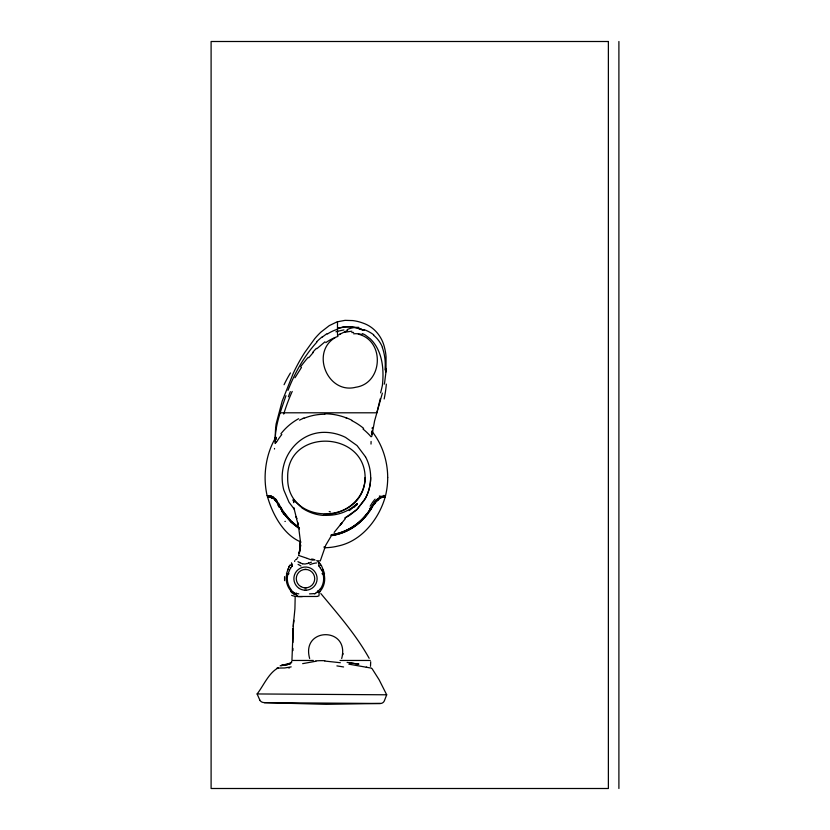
<?xml version="1.0" encoding="UTF-8"?>
<svg xmlns="http://www.w3.org/2000/svg" width="830" height="830" viewBox="0 0 830 830"><rect width="100%" height="100%" fill="white"/><g stroke="black" fill="none" stroke-linecap="round" stroke-linejoin="round"><path stroke-width="1.25" d="M275.353 440.201L275.342 443.479L276.421 441.664M300.346 540.932L299.371 553.309L300.367 540.932L298.748 528.222M275.321 438.105L275.353 433.696A81.817 81.817 0 0 1 276.131 423.912L282.19 401.139L293.312 373.178A175.203 175.203 0 0 1 304.714 352.543L314.653 338.785A76.775 76.775 0 0 1 320.94 332.093L329.292 325.619L337.488 321.646M285.966 395.661C280.737 411.099 274.377 426.859 275.342 443.479M275.342 439.765L275.332 438.271L275.975 438.562M292.907 642.493L293.146 628.518L291.932 660.462L313.356 660.462M371.757 433.156L371.736 432.119M295.19 596.314L294.92 608.847L293.208 626.411M275.135 440.637L274.689 439.537L275.975 439.329M292.99 631.651L293.654 620.363L293.478 622.334M275.311 438.209C274.139 439.599 274.668 441.135 275.145 439.641M365.127 477.499C364.733 524.933 286.672 526.957 287.678 477.53C286.661 428.104 364.702 430.013 365.127 477.499A33.584 33.584 0 0 1 364.412 484.367C361.392 499.131 348.424 510.377 333.982 513.438A45.1 45.1 0 0 1 324.177 514.517M386.209 369.983L384.446 384.072M386.002 368.468L386.054 356.682A53.94 53.94 0 0 0 384.529 347.604C381.997 336.513 373.998 326.802 363.104 323.14A45.1 45.1 0 0 0 352.864 320.588L345.062 320.349L337.488 321.781M382.485 384.518C383.719 372.048 382.993 358.799 376.913 347.573A40.348 37.537 -26.5 0 0 370.221 338.785L365.439 335.133A22.379 21.258 -52.8 0 0 362.326 333.587M371.809 436.31L374.558 421.069L382.371 393.14M300.813 545.165L298.634 555.509M299.225 553.309L300.024 549.336M380.285 398.67L376.851 412.801L280.27 412.801M320.556 560.177L325.775 545.165L330.817 536.657M387.703 477.499A77.19 77.19 0 0 1 385.566 495.562C380.005 517.059 362.928 540.745 338.287 545.974A57.737 57.737 0 0 1 324.177 547.727L324.177 546.669M291.807 661.686L290.137 663.357L290.739 663.014L280.125 665.857M294.577 560.789L294.692 561.485M289.732 565.199L288.736 567.71M341.701 658.501C350.198 626.474 300.73 627.024 309.663 658.501M274.606 437.835L275.985 437.69M259.738 699.887L257.113 693.953C263.67 685.559 268.63 672.85 278.382 667.797M372.11 668.721L379.103 679.739L386.697 694.793L384.394 700.728A4.337 4.337 0 0 1 380.348 703.487L326.159 704.328L264.345 702.647L380.348 703.487M287.979 390.391C294.826 372.898 304.112 356.07 316.853 342.168M287.782 569.878L286.485 573.717L289.016 573.717M288.062 569.214L288.352 568.55M297.929 557.179L296.569 559.327M289.369 570.252L290.593 568.156M319.353 563.217L318.616 565.261A1.577 0.654 48.7 0 0 318.813 565.759M291.683 662.195L289.348 664.291L290.178 663.824L281.546 665.515L287.346 664.934M294.972 377.764L301.477 367.431M292.087 565.946L292.191 565.759A1.577 0.643 -48.7 0 0 292.378 565.261L291.672 563.238M372.058 507.452L373.396 505.231M372.4 506.871L369.973 510.772M371.56 508.261L370.917 509.309M371.539 507.13L371.425 507.306A59.719 6.816 -40.3 0 0 369.475 508.645M373.718 503.696L370.481 508.842M275.933 437.151C268.65 449.258 265.206 463.462 265.102 477.53A82.71 82.71 0 0 0 267.084 495.562L270.487 495.935M370.989 508.012C362.492 522.195 347.687 532.642 331.17 534.738M370.699 509.651L367.898 513.697M290.635 568.093L291.776 566.423M369.755 509.952L367.835 512.691M377.297 499.048L375.451 501.496M376.747 499.816L375.222 501.777M377.069 500.417L377.256 500.158M377.059 500.438L375.119 502.928M377.173 500.272L377.754 499.515M320.193 589.259L320.37 589.02A17.762 17.689 -73 0 0 323.046 574.028M367.586 513.023L367.078 513.697M367.69 513.967C358.934 525.566 345.571 533.721 331.097 535.568M341.037 523.958L340.31 524.871L345.456 518.543M341.348 523.585L341.887 522.91M342.157 522.558L334.168 532.393M375.783 502.109L375.336 502.658M308.76 357.751L313.169 352.563M374.662 503.478L375.129 502.918M356.236 505.138L354.088 507.369M320.204 591.593L319.529 592.278M316.832 348.714L324.976 341.815M275.84 439.485L274.606 438.458L275.985 438.178M356.091 504.401L356.786 503.81A4.275 2.936 -47.7 0 1 357.17 503.509M355.707 504.723C347.065 512.608 335.081 516.177 323.493 515.15M322.31 337.073L326.958 333.639M378.501 498.768L378.407 498.84A5.976 1.619 -67.4 0 0 377.598 499.619M335.185 337.613C310.254 352.314 327.715 394.489 355.748 387.257C382.972 383.408 385.079 340.663 358.353 334.168M357.17 503.52L357.408 503.561A3.984 2.832 -47.1 0 1 357.118 504.111M372.245 431.808L372.245 430.48M339.823 334.158L340.425 333.805M345.529 517.609L357.045 509.423L365.47 498.239A44.115 44.115 0 0 0 365.459 456.666M379.082 498.394L380.617 497.741M379.787 496.765L384.715 495.614M379.808 496.755L380.804 496.34M302.815 418.413L303.967 417.926M371.425 432.513L372.494 433.104L371.446 433.8M379.632 498.135L382.682 497.274M371.591 668.16L348.839 664.156M347.646 330.371L337.519 335.413L337.509 328.67M337.488 321.926L337.488 328.389L343.516 326.958L350.032 326.761L356.786 327.819L363.882 330.205L359.079 329.002M308.916 562.989L308.106 563.259M310.213 562.564L311.416 562.18M307.245 563.518L305.409 563.943A4.409 2.334 -2.1 0 1 302.639 563.726M301.051 542.083C282.428 534.479 271.524 511.747 267.187 495.562M381.157 497.564L382.236 497.336M302.649 663.647L315.888 661.24M291.195 666.874L284.7 667.974L276.94 668.098M275.238 439.236L274.72 438.136L275.944 438.126M337.488 328.389L343.392 327.217M314.487 593.626L309.507 593.875M351.816 332.602L353.622 332.425M383.429 495.738L384 495.676M383.076 497.222L385.182 497.056M306.415 587.816L304.651 587.827M384.134 495.655L385.047 495.593M304.683 569.453L306.312 569.453M384.124 497.118L384.923 497.066M306.27 590.223L304.828 590.234M316.863 596.48L318.928 595.878L319.135 593.927A4.43 1.598 66.5 0 0 318.596 592.122M321.978 573.717L324.52 573.717L323.223 569.878M317.143 592.153L318.533 592.153A22.441 22.441 0 0 1 318.16 591.209L317.932 590.576M297.908 596.48L316.655 596.48M340.02 660.462L370.273 660.462M257.113 693.953L386.697 694.793M320.318 560.914L316.645 560.727M295.418 594.104L294.069 594.01M298.779 593.824L296.507 593.626M267.447 497.056L269.522 497.222M324.758 661.043L340.342 662.724M297.7 596.469L297.171 596.324M268.64 495.676L273.558 497.201L277.013 501.548M354.815 663.606L358.923 664.083L349.638 662.838L353.933 663.481M269.926 497.274L272.458 497.948M347.096 662.402L350.592 662.942M270.362 497.336L271.431 497.564M299.122 555.612L306.955 558.258M275.176 438.78L274.585 438.105M302.556 563.829L299.267 562.418M346.027 417.915L347.303 418.413M271.96 497.741L272.686 498.031M317.828 561.827L318.544 562.18A18.789 5.976 -22.5 0 1 318.813 562.398M272.064 496.444L272.883 496.807M307.328 558.414L307.442 558.466A11.994 3.766 24.8 0 0 313.097 560.198M273.558 498.446L274.128 498.84A5.914 1.556 68.3 0 1 274.927 499.805M297.918 561.62L298.551 561.993M299.454 528.741L291.081 522.143L284.099 513.926M299.371 528.689L291.164 522.215L284.866 514.994A57.55 57.529 33.8 0 1 283.964 513.708L281.733 510.263M299.101 527.631L290.718 520.804L283.341 511.654M301 506.974L294.266 500.532M291.641 592.444L290.791 591.593M293.695 499.93L293.052 499.795A1.847 1.276 55.8 0 0 293.115 500.075M294.463 509.454L289.006 502.233L283.777 489.949A48.337 48.337 0 0 1 283.777 465.111C287.481 450.866 298.395 438.448 312.609 434.1A39.332 39.332 0 0 1 324.177 432.347A47.59 47.59 0 0 1 345.529 437.389L357.045 445.575L365.47 456.759M372.027 431.434C382.371 444.382 387.62 461.003 387.703 477.499M277.054 502.669L278.123 504.059M277.075 502.7L276.442 501.88M276.971 502.565L275.145 500.054M277.583 503.354L278.009 503.914M277.23 501.828L279.222 504.682M277.355 501.994L276.255 500.542M290.832 589.29L290.687 589.082A17.762 17.762 0 0 1 287.906 574.018M275.944 500.106L275.56 499.567M320.847 593.564C338.028 614.252 355.997 634.68 369.163 658.315M319.218 566.423L320.37 568.093M283.362 511.695L282.656 510.575M320.411 568.156L321.635 570.252M278.673 503.8L280.208 506.383M282.667 510.606L282.19 509.828M282.2 511.031L280.571 508.271M282.242 509.9L280.644 507.151M282.024 509.547L281.183 508.105M281.505 509.89L278.942 505.356M280.301 506.539L280.789 507.41M279.793 506.86L280.208 507.618M322.932 569.214L321.272 565.199M293.851 502.171L293.332 500.781M293.82 507.504L298.084 524.788M297.835 523.585L298.084 524.778M297.98 524.28L297.596 522.423L298.157 525.193M297.773 523.305L297.929 524.052M370.491 666.303L370.699 661.759M371.778 434.308L371.747 433.167M292.907 648.323L292.949 650.575M618.9 41.5L618.9 788.5M284.576 576.632L284.576 580.647M324.011 573.862A18.789 18.218 84.3 0 1 320.048 591.448M294.09 594.052A2.013 0.975 43.2 0 1 293.54 593.896L292.181 592.921A11.516 9.659 51.4 0 1 291.62 592.475M291.174 591.24A18.789 18.187 60.6 0 1 286.744 573.8M321.781 570.179A19.671 19.547 58.9 0 1 323.275 573.966M319.394 566.402A3.32 0.986 51.6 0 1 319.021 565.821M319.343 563.207A5.291 0.913 57.4 0 1 319.757 563.279M320.39 563.84A20.48 8.57 -37.1 0 1 320.619 565.562M322.818 569.422A12.606 3.476 70.7 0 1 323.088 570.054M287.657 569.712A12.606 3.839 -71.1 0 1 287.958 569.017M288.664 567.357A8.134 0.591 -67.3 0 1 289.182 566.268M290.085 565.396A20.48 8.57 23 0 1 291.693 564.566M291.372 563.041A5.291 1.038 -60.6 0 1 291.538 563.383M292.253 565.915A3.787 1.37 -50.3 0 1 291.932 566.434M288.072 574.059A19.671 19.173 -63.7 0 1 289.556 570.355M292.845 591.759A15.801 15.708 69.5 0 1 290.676 589.404M293.913 592.547A11.101 9.991 49.2 0 1 293.312 592.091M295.324 593.575A6.702 5.437 44.9 0 1 293.82 592.703M296.528 593.72A4.212 2.998 40.9 0 1 295.387 593.388M302.317 596.614A15.78 4.057 -5.2 0 1 291.61 595.338M315.711 593.429A4.212 3.05 -43.7 0 1 314.456 593.803M315.618 593.035A6.702 4.918 -41.9 0 0 316.904 592.247A11.101 9.711 -47.7 0 0 317.517 591.863M319.965 589.134A15.801 15.272 -56.4 0 1 317.88 591.437M315.089 560.053A23.033 3.351 14.7 0 1 314.02 559.918M313.854 559.42A19.038 4.223 19.6 0 1 311.665 558.995M298.084 564.379A20.428 3.196 37.6 0 1 300.979 566.039M295.656 559.939A19.868 2.708 44.6 0 1 295.791 559.513M300.211 562.74A16.144 1.411 24.1 0 1 299.485 562.325M308.355 563.321A11.33 2.915 -10 0 1 307.474 563.601M308.584 563.311A17.264 1.411 -21.6 0 1 309.3 563.062M309.891 564.639A20.563 6.484 -33.6 0 1 316.604 562.968M319.363 562.875A9.255 1.971 10.3 0 1 318.637 563.217M319.239 563.373A5.986 1.214 23.8 0 1 318.959 563.456M370.657 477.499A43.907 43.907 0 0 1 369.848 485.882A44.364 44.364 0 0 1 364.256 500.365L356.537 509.911L350.042 515.015A47.455 47.455 0 0 1 344.689 518.024M357.18 504.422A16.33 14.193 -42.1 0 1 356.454 505.325M323.472 515.42A43.243 42.828 21.8 0 1 301.663 507.711M293.592 500.085A11.07 6.785 52.8 0 1 294.142 500.677M293.53 500.76A9.452 7.107 51.4 0 1 293.301 500.075M293.54 502.202A5.727 3.237 57.4 0 1 293.727 502.679M353.559 507.006A48.949 48.109 -48.6 0 1 349.171 510.626M296.683 595.691A4.088 1.411 -84.2 0 1 296.31 592.983M297.213 596.231A4.295 2.044 -73.1 0 1 296.808 595.567M336.897 665.899A75.084 12.533 7.3 0 1 343.579 666.967M315.836 660.898A55.641 42.382 0 0 1 324.779 660.711M289.525 667.88A29.745 5.468 -10.6 0 1 288.259 667.756M366.725 667.154A29.361 2.781 5.8 0 1 366.3 667.164M264.345 702.553A4.959 4.959 0 0 1 259.666 699.918M278.154 505.449A9.742 1.235 61.8 0 1 279.202 507.338M275 500.096A11.931 2.314 64.3 0 1 275.29 500.5M272.728 497.585A24.63 5.509 61.6 0 1 273.184 497.678M330.402 511.913A124.635 3.818 16.6 0 1 329.199 511.529M284.908 521.437A122.352 1.463 -9.6 0 1 285.323 521.365M378.241 499.484A12.917 3.019 -62 0 1 378.843 498.996M377.36 499.785A11.226 2.428 -64 0 1 377.671 499.38M374.299 504.101A9.026 2.127 -60 0 1 374.62 503.686M373.137 505.304A6.443 1.899 -62.2 0 1 374.216 503.717A5.81 1.743 -62.4 0 0 373.334 505.076M372.006 506.144A14.546 2.781 -60.5 0 1 373.127 504.329M367.7 513.552A55.05 54.988 -40.9 0 1 331.16 535.692M277.843 503.042A7.906 1.857 61.8 0 1 278.652 504.204M299.07 527.641A55.423 55.226 46 0 1 283.715 511.996M370.346 508.759A56.264 54.822 -49.6 0 1 369.63 509.869M373.739 503.084A8.611 2.428 -61.8 0 1 374.787 501.828M376.882 501.216A9.244 1.494 -61.5 0 1 378.231 499.235M379.372 496.029A18.291 4.648 -66.1 0 1 380.036 496.195M383.626 495.479A114.364 4.326 -18.9 0 1 384.28 495.437M384.56 496.61A113.741 3.745 -17.2 0 1 384.747 496.703M381.043 497.18A46.563 7.439 -51.1 0 1 381.561 497.087M378.19 499.93A26.187 5.198 -55.9 0 1 378.926 499.421M377.515 500.438A8.891 2.065 -61.7 0 1 378.667 499.255M374.164 504.578A12.419 2.283 -57.9 0 1 374.589 504.038M369.692 510.585A61.379 60.237 -50.3 0 1 367.431 513.77M283.777 514.154A61.43 61.057 49.4 0 1 281.847 511.218M278.06 504.733A6.246 1.235 62.3 0 1 278.714 505.844M274.844 499.94A8.912 1.94 65.6 0 1 275.207 500.459M274.056 498.778A5.8 1.567 68.8 0 1 274.761 499.504M273.361 498.042A12.46 3.258 67.7 0 1 273.858 498.197M272.603 497.502A26.218 5.769 61 0 1 273.091 497.585M271.846 498.187A47.175 7.346 51 0 1 272.499 498.488M274.398 498.757A115.38 3.59 16.9 0 1 275.83 499.069M276.483 500.137A26.809 3.144 57.4 0 1 276.888 500.646M273.371 497.855A11.164 2.034 64 0 1 275.591 500.832M271.317 496.869A57.581 9.037 51.4 0 1 271.151 495.562M379.341 497.243A33.366 6.35 -55.2 0 1 379.601 497.108M377.121 499.93A10.998 2.511 -61.9 0 1 379.269 497.647M373.801 504.152A19.287 1.951 -55.1 0 1 374.247 503.582M370.17 506.259A12.741 3.548 -61.8 0 1 375.098 499.162M366.901 513.562A54.438 54.386 -39.4 0 1 331.575 534.769M327.311 334.085A38.097 34.87 0.6 0 1 337.696 329.188M386.158 368.479A126.637 126.637 0 0 1 385.649 372.38M372.172 428.674A136.929 136.929 0 0 1 372.348 427.45M364.121 329.624A37.474 35.607 -10.7 0 1 373.77 334.864M343.361 326.999A37.724 37.568 1.5 0 1 363.841 330.288M316.572 341.887A68.102 66.13 48.4 0 1 322.154 336.887M288.373 396.802A198.744 136.981 -74.6 0 1 290.334 391.625M283.715 414.087A110.701 62.24 -74.6 0 1 292.222 391.438M325.827 342.624A43.585 35.576 -6.3 0 1 337.976 336.389M335.943 331.803A59.418 34.798 -11.4 0 1 343.942 329.925M382.682 383.927A130.601 100.368 -68.5 0 1 380.607 392.829M382.319 347.417A54.925 51.948 -47.2 0 1 385.016 369.931M373.5 335.185A32.038 30.928 -25.9 0 1 382.485 347.355M347.158 329.603A28.064 23.593 37.4 0 1 358.882 327.373M312.796 352.262A103.76 96.353 21.5 0 1 316.417 348.341M300.616 366.777A184.405 172.318 40.4 0 1 308.221 357.284M284.068 384.715A110.048 80.095 -80.8 0 1 290.459 372.929M344.377 332.405A53.753 32.37 -12.1 0 1 351.889 331.222M353.632 333.805A20.532 17.43 -19.6 0 1 361.88 334.532M386.344 384.134A106.468 82.222 -66.9 0 1 384.176 398.96M274.523 448.459A53.442 1.058 -85.3 0 1 274.491 449.02M371.083 441.456A85.625 2.832 -85.3 0 1 371.01 444.081M276.712 441.851A64.47 61.762 62.1 0 1 281.806 434.536M280.882 433.831A60.507 58.173 20.5 0 1 298.634 418.714M299.506 420.156A53.742 50.091 -3.4 0 1 302.877 418.548M304.122 418.268A50.734 47.798 -1.4 0 1 324.872 414.253M324.883 413.755A58.702 55.869 0 0 1 346.069 417.801M347.386 418.237A59.77 56.015 2.2 0 1 351.816 420.239M351.64 420.551A61.275 56.886 3.8 0 1 363.644 428.373M363.032 429.058A63.972 59.999 0.7 0 1 371.103 436.819M372.463 431.548C372.359 433.167 372.328 430.106 372.463 431.59M342.749 653.552L342.551 654.995L342.749 653.552M284.285 665.058L281.432 665.525L284.285 665.069M608.38 41.5L211.1 41.5L211.1 788.5L608.38 788.5L608.38 41.5M296.694 518.543L296.217 516.737L296.694 518.543M299.36 588.501A11.62 11.62 0 0 0 317.112 579.018A11.62 11.62 0 0 0 300.024 568.394A11.62 11.62 0 0 0 299.36 588.501M300.885 586.623A9.223 9.223 0 0 0 314.726 578.645A9.223 9.223 0 0 0 300.896 570.646A9.223 9.223 0 0 0 300.885 586.623"/></g></svg>
